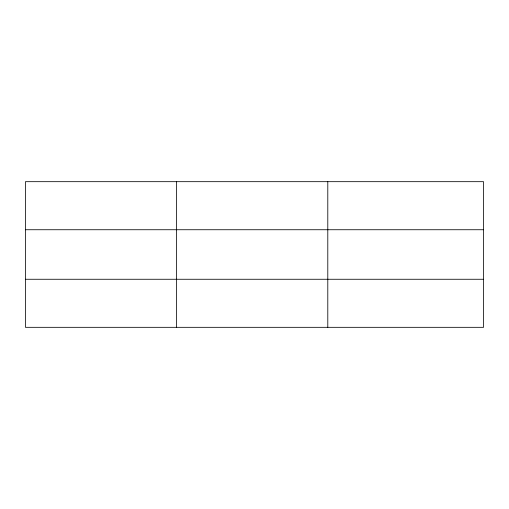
<?xml version="1.0" encoding="UTF-8"?>
<svg xmlns="http://www.w3.org/2000/svg" width="509" height="509" viewBox="0 0 509 509"><rect width="100%" height="100%" fill="white"/><g stroke="black" fill="none" stroke-linecap="round" stroke-linejoin="round"><path stroke-width="0.76" d="M176.623 181.675L176.623 327.325M327.796 181.675L327.796 327.325M483.55 279.263L483.55 327.325L25.45 327.325L25.45 181.675L483.55 181.675L483.55 279.263L25.45 279.263M25.45 229.737L483.55 229.737"/></g></svg>
